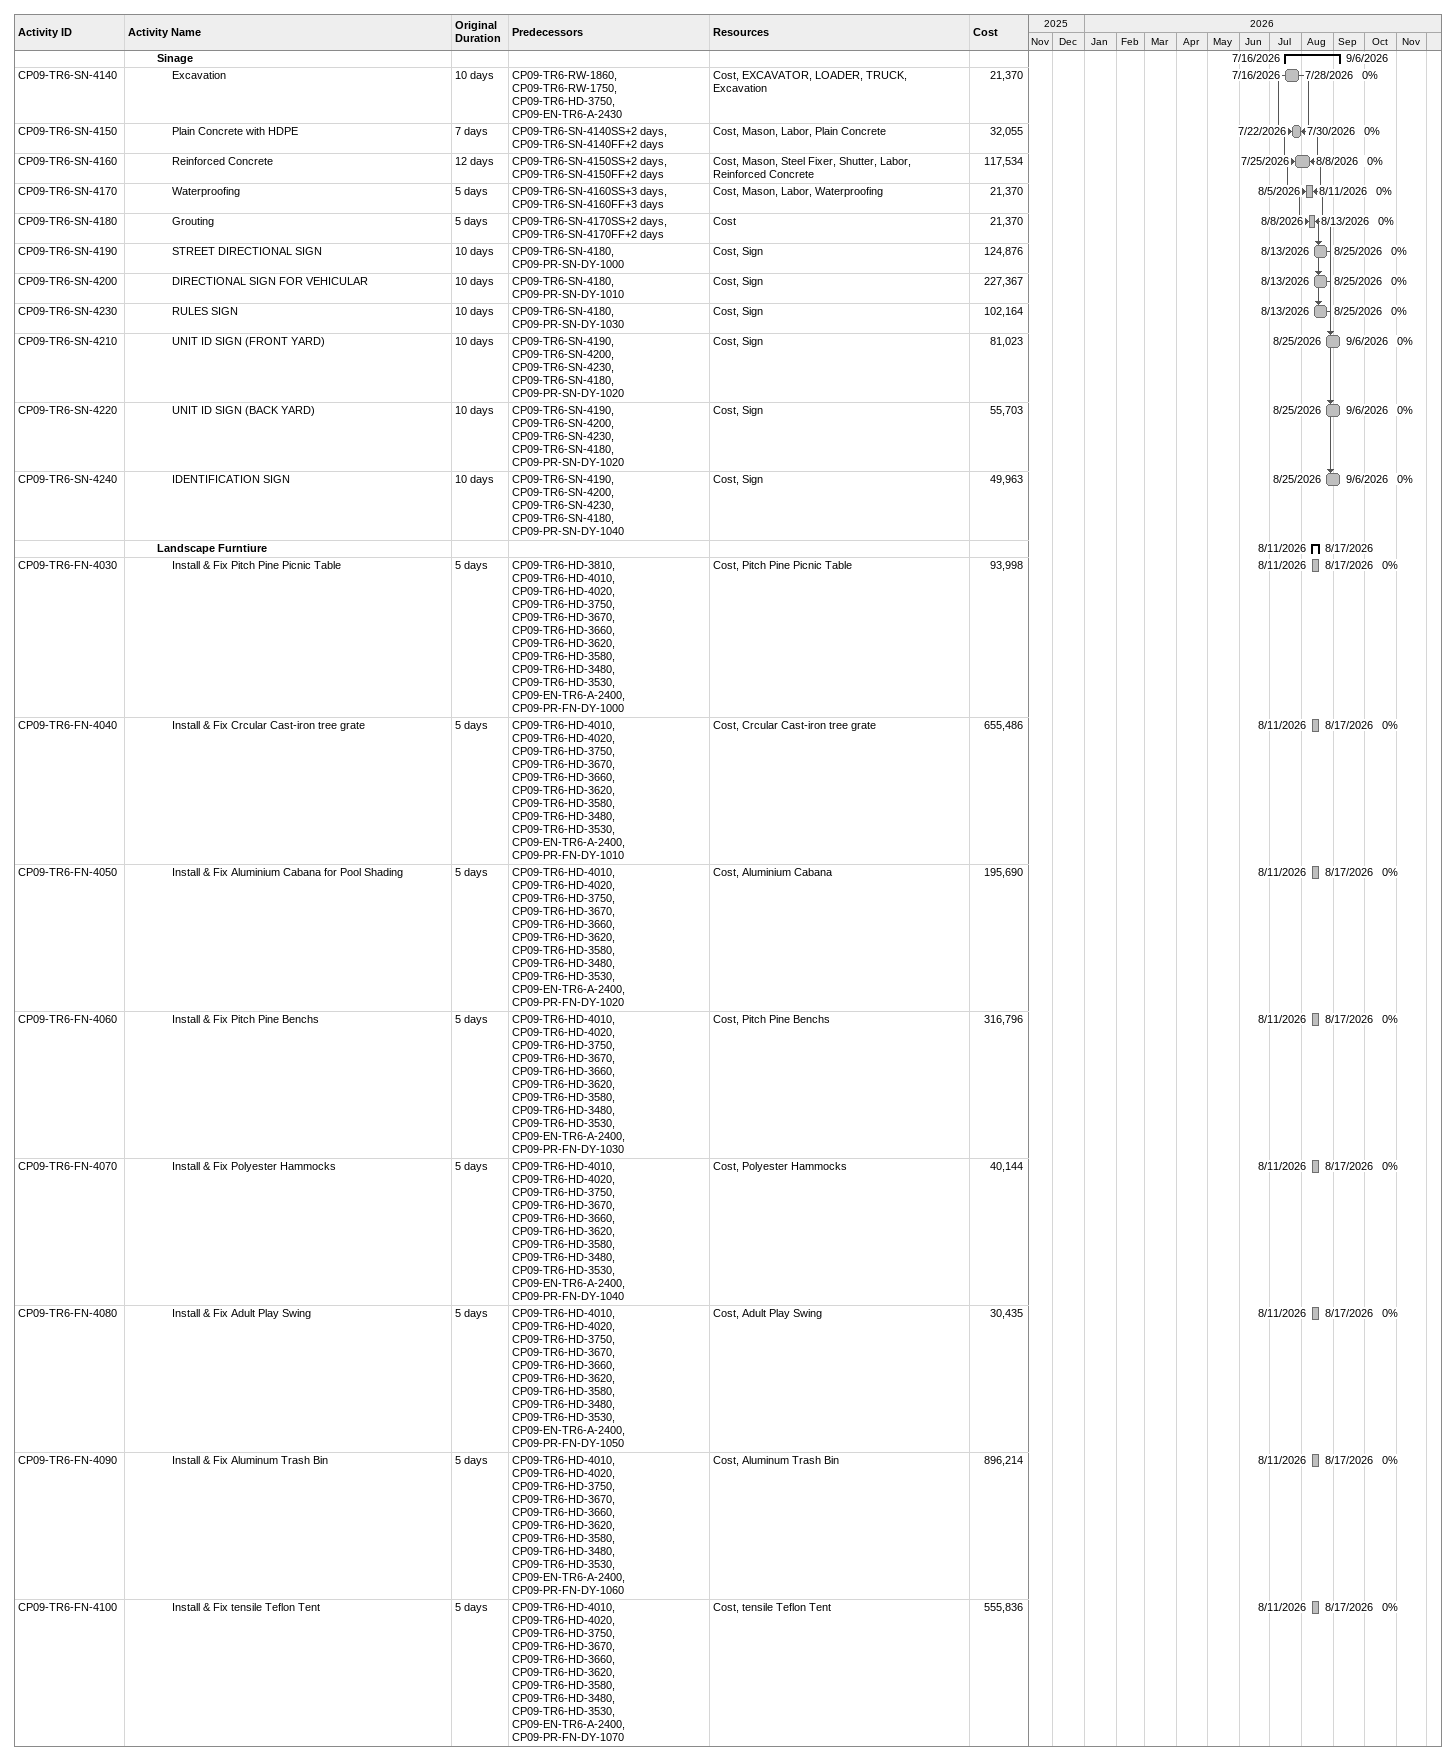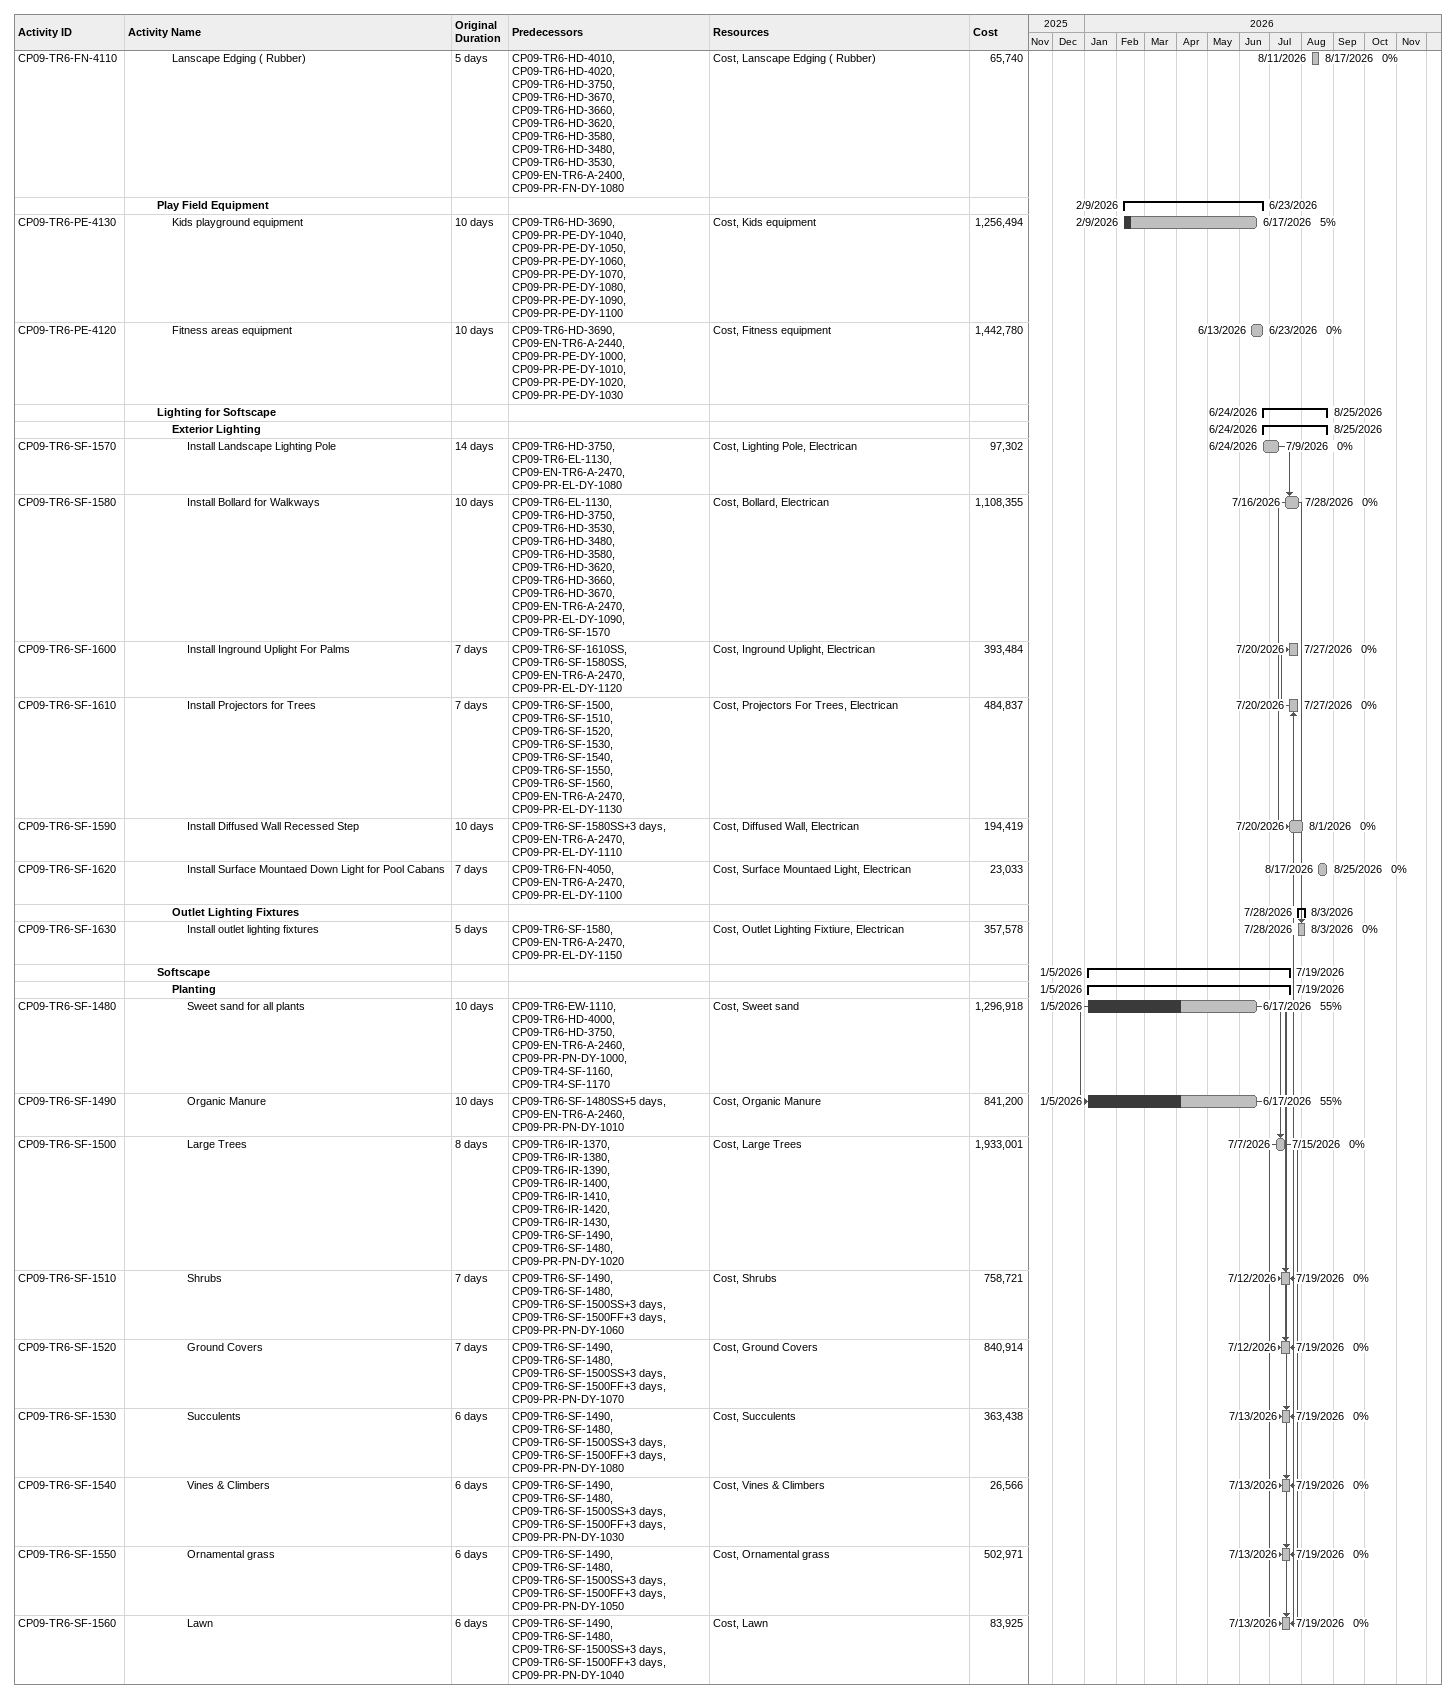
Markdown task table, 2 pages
| ID | Level | Task | Original duration | Start | Finish | Predecessors | Resources | % complete | Cost |
|---|---|---|---|---|---|---|---|---|---|
|  | 3 | **Sinage** |  | 2026-07-16 | 2026-09-06 |  |  |  |  |
| CP09-TR6-SN-4140 | 4 | Excavation | 10d | 2026-07-16 | 2026-07-28 | CP09-TR6-RW-1860, CP09-TR6-RW-1750, CP09-TR6-HD-3750, CP09-EN-TR6-A-2430 | Cost, EXCAVATOR, LOADER, TRUCK, Excavation | 0 | 21370 |
| CP09-TR6-SN-4150 | 4 | Plain Concrete with HDPE | 7d | 2026-07-22 | 2026-07-30 | CP09-TR6-SN-4140SS+2d, CP09-TR6-SN-4140FF+2d | Cost, Mason, Labor, Plain Concrete | 0 | 32055 |
| CP09-TR6-SN-4160 | 4 | Reinforced Concrete | 12d | 2026-07-25 | 2026-08-08 | CP09-TR6-SN-4150SS+2d, CP09-TR6-SN-4150FF+2d | Cost, Mason, Steel Fixer, Shutter, Labor, Reinforced Concrete | 0 | 117534 |
| CP09-TR6-SN-4170 | 4 | Waterproofing | 5d | 2026-08-05 | 2026-08-11 | CP09-TR6-SN-4160SS+3d, CP09-TR6-SN-4160FF+3d | Cost, Mason, Labor, Waterproofing | 0 | 21370 |
| CP09-TR6-SN-4180 | 4 | Grouting | 5d | 2026-08-08 | 2026-08-13 | CP09-TR6-SN-4170SS+2d, CP09-TR6-SN-4170FF+2d | Cost | 0 | 21370 |
| CP09-TR6-SN-4190 | 4 | STREET DIRECTIONAL SIGN | 10d | 2026-08-13 | 2026-08-25 | CP09-TR6-SN-4180, CP09-PR-SN-DY-1000 | Cost, Sign | 0 | 124876 |
| CP09-TR6-SN-4200 | 4 | DIRECTIONAL SIGN FOR VEHICULAR | 10d | 2026-08-13 | 2026-08-25 | CP09-TR6-SN-4180, CP09-PR-SN-DY-1010 | Cost, Sign | 0 | 227367 |
| CP09-TR6-SN-4230 | 4 | RULES SIGN | 10d | 2026-08-13 | 2026-08-25 | CP09-TR6-SN-4180, CP09-PR-SN-DY-1030 | Cost, Sign | 0 | 102164 |
| CP09-TR6-SN-4210 | 4 | UNIT ID SIGN (FRONT YARD) | 10d | 2026-08-25 | 2026-09-06 | CP09-TR6-SN-4190, CP09-TR6-SN-4200, CP09-TR6-SN-4230, CP09-TR6-SN-4180, CP09-PR-SN-DY-1020 | Cost, Sign | 0 | 81023 |
| CP09-TR6-SN-4220 | 4 | UNIT ID SIGN (BACK YARD) | 10d | 2026-08-25 | 2026-09-06 | CP09-TR6-SN-4190, CP09-TR6-SN-4200, CP09-TR6-SN-4230, CP09-TR6-SN-4180, CP09-PR-SN-DY-1020 | Cost, Sign | 0 | 55703 |
| CP09-TR6-SN-4240 | 4 | IDENTIFICATION SIGN | 10d | 2026-08-25 | 2026-09-06 | CP09-TR6-SN-4190, CP09-TR6-SN-4200, CP09-TR6-SN-4230, CP09-TR6-SN-4180, CP09-PR-SN-DY-1040 | Cost, Sign | 0 | 49963 |
|  | 3 | **Landscape Furntiure** |  | 2026-08-11 | 2026-08-17 |  |  |  |  |
| CP09-TR6-FN-4030 | 4 | Install & Fix Pitch Pine Picnic Table | 5d | 2026-08-11 | 2026-08-17 | CP09-TR6-HD-3810, CP09-TR6-HD-4010, CP09-TR6-HD-4020, CP09-TR6-HD-3750, CP09-TR6-HD-3670, CP09-TR6-HD-3660, CP09-TR6-HD-3620, CP09-TR6-HD-3580, CP09-TR6-HD-3480, CP09-TR6-HD-3530, CP09-EN-TR6-A-2400, CP09-PR-FN-DY-1000 | Cost, Pitch Pine Picnic Table | 0 | 93998 |
| CP09-TR6-FN-4040 | 4 | Install & Fix Crcular Cast-iron tree grate | 5d | 2026-08-11 | 2026-08-17 | CP09-TR6-HD-4010, CP09-TR6-HD-4020, CP09-TR6-HD-3750, CP09-TR6-HD-3670, CP09-TR6-HD-3660, CP09-TR6-HD-3620, CP09-TR6-HD-3580, CP09-TR6-HD-3480, CP09-TR6-HD-3530, CP09-EN-TR6-A-2400, CP09-PR-FN-DY-1010 | Cost, Crcular Cast-iron tree grate | 0 | 655486 |
| CP09-TR6-FN-4050 | 4 | Install & Fix Aluminium Cabana for Pool Shading | 5d | 2026-08-11 | 2026-08-17 | CP09-TR6-HD-4010, CP09-TR6-HD-4020, CP09-TR6-HD-3750, CP09-TR6-HD-3670, CP09-TR6-HD-3660, CP09-TR6-HD-3620, CP09-TR6-HD-3580, CP09-TR6-HD-3480, CP09-TR6-HD-3530, CP09-EN-TR6-A-2400, CP09-PR-FN-DY-1020 | Cost, Aluminium Cabana | 0 | 195690 |
| CP09-TR6-FN-4060 | 4 | Install & Fix Pitch Pine Benchs | 5d | 2026-08-11 | 2026-08-17 | CP09-TR6-HD-4010, CP09-TR6-HD-4020, CP09-TR6-HD-3750, CP09-TR6-HD-3670, CP09-TR6-HD-3660, CP09-TR6-HD-3620, CP09-TR6-HD-3580, CP09-TR6-HD-3480, CP09-TR6-HD-3530, CP09-EN-TR6-A-2400, CP09-PR-FN-DY-1030 | Cost, Pitch Pine Benchs | 0 | 316796 |
| CP09-TR6-FN-4070 | 4 | Install & Fix Polyester Hammocks | 5d | 2026-08-11 | 2026-08-17 | CP09-TR6-HD-4010, CP09-TR6-HD-4020, CP09-TR6-HD-3750, CP09-TR6-HD-3670, CP09-TR6-HD-3660, CP09-TR6-HD-3620, CP09-TR6-HD-3580, CP09-TR6-HD-3480, CP09-TR6-HD-3530, CP09-EN-TR6-A-2400, CP09-PR-FN-DY-1040 | Cost, Polyester Hammocks | 0 | 40144 |
| CP09-TR6-FN-4080 | 4 | Install & Fix Adult Play Swing | 5d | 2026-08-11 | 2026-08-17 | CP09-TR6-HD-4010, CP09-TR6-HD-4020, CP09-TR6-HD-3750, CP09-TR6-HD-3670, CP09-TR6-HD-3660, CP09-TR6-HD-3620, CP09-TR6-HD-3580, CP09-TR6-HD-3480, CP09-TR6-HD-3530, CP09-EN-TR6-A-2400, CP09-PR-FN-DY-1050 | Cost, Adult Play Swing | 0 | 30435 |
| CP09-TR6-FN-4090 | 4 | Install & Fix Aluminum Trash Bin | 5d | 2026-08-11 | 2026-08-17 | CP09-TR6-HD-4010, CP09-TR6-HD-4020, CP09-TR6-HD-3750, CP09-TR6-HD-3670, CP09-TR6-HD-3660, CP09-TR6-HD-3620, CP09-TR6-HD-3580, CP09-TR6-HD-3480, CP09-TR6-HD-3530, CP09-EN-TR6-A-2400, CP09-PR-FN-DY-1060 | Cost, Aluminum Trash Bin | 0 | 896214 |
| CP09-TR6-FN-4100 | 4 | Install & Fix tensile Teflon Tent | 5d | 2026-08-11 | 2026-08-17 | CP09-TR6-HD-4010, CP09-TR6-HD-4020, CP09-TR6-HD-3750, CP09-TR6-HD-3670, CP09-TR6-HD-3660, CP09-TR6-HD-3620, CP09-TR6-HD-3580, CP09-TR6-HD-3480, CP09-TR6-HD-3530, CP09-EN-TR6-A-2400, CP09-PR-FN-DY-1070 | Cost, tensile Teflon Tent | 0 | 555836 |
| CP09-TR6-FN-4110 | 4 | Lanscape Edging ( Rubber) | 5d | 2026-08-11 | 2026-08-17 | CP09-TR6-HD-4010, CP09-TR6-HD-4020, CP09-TR6-HD-3750, CP09-TR6-HD-3670, CP09-TR6-HD-3660, CP09-TR6-HD-3620, CP09-TR6-HD-3580, CP09-TR6-HD-3480, CP09-TR6-HD-3530, CP09-EN-TR6-A-2400, CP09-PR-FN-DY-1080 | Cost, Lanscape Edging ( Rubber) | 0 | 65740 |
|  | 3 | **Play Field Equipment** |  | 2026-02-09 | 2026-06-23 |  |  |  |  |
| CP09-TR6-PE-4130 | 4 | Kids playground equipment | 10d | 2026-02-09 | 2026-06-17 | CP09-TR6-HD-3690, CP09-PR-PE-DY-1040, CP09-PR-PE-DY-1050, CP09-PR-PE-DY-1060, CP09-PR-PE-DY-1070, CP09-PR-PE-DY-1080, CP09-PR-PE-DY-1090, CP09-PR-PE-DY-1100 | Cost, Kids equipment | 5 | 1256494 |
| CP09-TR6-PE-4120 | 4 | Fitness areas equipment | 10d | 2026-06-13 | 2026-06-23 | CP09-TR6-HD-3690, CP09-EN-TR6-A-2440, CP09-PR-PE-DY-1000, CP09-PR-PE-DY-1010, CP09-PR-PE-DY-1020, CP09-PR-PE-DY-1030 | Cost, Fitness equipment | 0 | 1442780 |
|  | 3 | **Lighting for Softscape** |  | 2026-06-24 | 2026-08-25 |  |  |  |  |
|  | 4 | **Exterior Lighting** |  | 2026-06-24 | 2026-08-25 |  |  |  |  |
| CP09-TR6-SF-1570 | 5 | Install Landscape Lighting Pole | 14d | 2026-06-24 | 2026-07-09 | CP09-TR6-HD-3750, CP09-TR6-EL-1130, CP09-EN-TR6-A-2470, CP09-PR-EL-DY-1080 | Cost, Lighting Pole, Electrican | 0 | 97302 |
| CP09-TR6-SF-1580 | 5 | Install Bollard for Walkways | 10d | 2026-07-16 | 2026-07-28 | CP09-TR6-EL-1130, CP09-TR6-HD-3750, CP09-TR6-HD-3530, CP09-TR6-HD-3480, CP09-TR6-HD-3580, CP09-TR6-HD-3620, CP09-TR6-HD-3660, CP09-TR6-HD-3670, CP09-EN-TR6-A-2470, CP09-PR-EL-DY-1090, CP09-TR6-SF-1570 | Cost, Bollard, Electrican | 0 | 1108355 |
| CP09-TR6-SF-1600 | 5 | Install Inground Uplight For Palms | 7d | 2026-07-20 | 2026-07-27 | CP09-TR6-SF-1610SS, CP09-TR6-SF-1580SS, CP09-EN-TR6-A-2470, CP09-PR-EL-DY-1120 | Cost, Inground Uplight, Electrican | 0 | 393484 |
| CP09-TR6-SF-1610 | 5 | Install Projectors for Trees | 7d | 2026-07-20 | 2026-07-27 | CP09-TR6-SF-1500, CP09-TR6-SF-1510, CP09-TR6-SF-1520, CP09-TR6-SF-1530, CP09-TR6-SF-1540, CP09-TR6-SF-1550, CP09-TR6-SF-1560, CP09-EN-TR6-A-2470, CP09-PR-EL-DY-1130 | Cost, Projectors For Trees, Electrican | 0 | 484837 |
| CP09-TR6-SF-1590 | 5 | Install Diffused Wall Recessed Step | 10d | 2026-07-20 | 2026-08-01 | CP09-TR6-SF-1580SS+3d, CP09-EN-TR6-A-2470, CP09-PR-EL-DY-1110 | Cost, Diffused Wall, Electrican | 0 | 194419 |
| CP09-TR6-SF-1620 | 5 | Install Surface Mountaed Down Light for Pool Cabans | 7d | 2026-08-17 | 2026-08-25 | CP09-TR6-FN-4050, CP09-EN-TR6-A-2470, CP09-PR-EL-DY-1100 | Cost, Surface Mountaed Light, Electrican | 0 | 23033 |
|  | 4 | **Outlet Lighting Fixtures** |  | 2026-07-28 | 2026-08-03 |  |  |  |  |
| CP09-TR6-SF-1630 | 5 | Install outlet lighting fixtures | 5d | 2026-07-28 | 2026-08-03 | CP09-TR6-SF-1580, CP09-EN-TR6-A-2470, CP09-PR-EL-DY-1150 | Cost, Outlet Lighting Fixtiure, Electrican | 0 | 357578 |
|  | 3 | **Softscape** |  | 2026-01-05 | 2026-07-19 |  |  |  |  |
|  | 4 | **Planting** |  | 2026-01-05 | 2026-07-19 |  |  |  |  |
| CP09-TR6-SF-1480 | 5 | Sweet sand for all plants | 10d | 2026-01-05 | 2026-06-17 | CP09-TR6-EW-1110, CP09-TR6-HD-4000, CP09-TR6-HD-3750, CP09-EN-TR6-A-2460, CP09-PR-PN-DY-1000, CP09-TR4-SF-1160, CP09-TR4-SF-1170 | Cost, Sweet sand | 55 | 1296918 |
| CP09-TR6-SF-1490 | 5 | Organic Manure | 10d | 2026-01-05 | 2026-06-17 | CP09-TR6-SF-1480SS+5d, CP09-EN-TR6-A-2460, CP09-PR-PN-DY-1010 | Cost, Organic Manure | 55 | 841200 |
| CP09-TR6-SF-1500 | 5 | Large Trees | 8d | 2026-07-07 | 2026-07-15 | CP09-TR6-IR-1370, CP09-TR6-IR-1380, CP09-TR6-IR-1390, CP09-TR6-IR-1400, CP09-TR6-IR-1410, CP09-TR6-IR-1420, CP09-TR6-IR-1430, CP09-TR6-SF-1490, CP09-TR6-SF-1480, CP09-PR-PN-DY-1020 | Cost, Large Trees | 0 | 1933001 |
| CP09-TR6-SF-1510 | 5 | Shrubs | 7d | 2026-07-12 | 2026-07-19 | CP09-TR6-SF-1490, CP09-TR6-SF-1480, CP09-TR6-SF-1500SS+3d, CP09-TR6-SF-1500FF+3d, CP09-PR-PN-DY-1060 | Cost, Shrubs | 0 | 758721 |
| CP09-TR6-SF-1520 | 5 | Ground Covers | 7d | 2026-07-12 | 2026-07-19 | CP09-TR6-SF-1490, CP09-TR6-SF-1480, CP09-TR6-SF-1500SS+3d, CP09-TR6-SF-1500FF+3d, CP09-PR-PN-DY-1070 | Cost, Ground Covers | 0 | 840914 |
| CP09-TR6-SF-1530 | 5 | Succulents | 6d | 2026-07-13 | 2026-07-19 | CP09-TR6-SF-1490, CP09-TR6-SF-1480, CP09-TR6-SF-1500SS+3d, CP09-TR6-SF-1500FF+3d, CP09-PR-PN-DY-1080 | Cost, Succulents | 0 | 363438 |
| CP09-TR6-SF-1540 | 5 | Vines & Climbers | 6d | 2026-07-13 | 2026-07-19 | CP09-TR6-SF-1490, CP09-TR6-SF-1480, CP09-TR6-SF-1500SS+3d, CP09-TR6-SF-1500FF+3d, CP09-PR-PN-DY-1030 | Cost, Vines & Climbers | 0 | 26566 |
| CP09-TR6-SF-1550 | 5 | Ornamental grass | 6d | 2026-07-13 | 2026-07-19 | CP09-TR6-SF-1490, CP09-TR6-SF-1480, CP09-TR6-SF-1500SS+3d, CP09-TR6-SF-1500FF+3d, CP09-PR-PN-DY-1050 | Cost, Ornamental grass | 0 | 502971 |
| CP09-TR6-SF-1560 | 5 | Lawn | 6d | 2026-07-13 | 2026-07-19 | CP09-TR6-SF-1490, CP09-TR6-SF-1480, CP09-TR6-SF-1500SS+3d, CP09-TR6-SF-1500FF+3d, CP09-PR-PN-DY-1040 | Cost, Lawn | 0 | 83925 |
